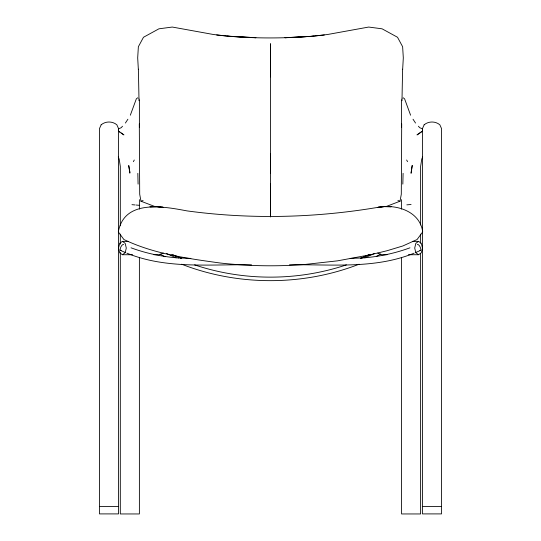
<?xml version="1.0" encoding="UTF-8"?>
<svg xmlns="http://www.w3.org/2000/svg" width="541" height="541" viewBox="0 0 541 541"><rect width="100%" height="100%" fill="white"/><g stroke="black" fill="none" stroke-linecap="round" stroke-linejoin="round"><path stroke-width="0.81" d="M270.507 183.487L270.507 216.988L270.5 43.72L270.507 76.869M270.507 173.647L270.507 153.739M401.692 123.869L401.3 194.233L400.036 201.198L385.719 206.696M402.024 100.694L402.064 98.225M402.835 184.116L403.092 173.343M402.66 69.363L403.309 57.86L402.632 46.722L397.527 37.268L382.074 28.815L368.705 27.05L327.494 34.516L311.156 36.375L285.087 37.708L311.156 36.375L324.316 35.003M422.649 156.904L421.737 159.196L420.621 166.405L420.621 224.961M133.377 161.671L134.276 160.001M127.906 119.23L125.384 123.044M130.327 115.219L136.332 98.854L137.678 97.799M122.53 126.215L121.225 127.676L118.465 128.9M128.528 241.374L122.422 241.374L119.683 243.328L118.547 248.049L119.683 252.775L122.422 254.73L132.592 254.73M122.422 254.73L125.16 252.775L126.296 248.049L125.16 243.328L122.422 241.374M418.578 241.374L415.84 243.328L414.704 248.049L415.84 252.775L418.578 254.73L421.317 252.775L422.453 248.049L421.317 243.328L418.578 241.374L412.472 241.374M422.48 131.199L417.003 134.905L422.447 131.098M376.374 256.387L380.675 254.128M364.83 257.847L374.602 253.398M359.123 264.204C302.744 286.135 237.993 286.135 181.62 264.204M414.122 253.154C374.636 269.344 330.957 264.123 289.469 264.84M415.549 252.552L420.553 250.429M163.24 253.053L159.196 254.73L153.975 254.73M360.725 258.206L369.943 254.398M360.746 258.199L369.28 254.662M409.97 247.805C394.761 253.431 378.761 256.738 362.598 257.962M346.396 264.874C297.564 281.225 243.436 281.225 194.604 264.874M139.308 123.869L139.7 194.233L140.964 201.198L143.108 200.522M378.883 207.183C315.545 217.976 250.591 219.551 186.902 210.875C163.409 206.439 124.268 199.074 118.303 231.927L123.923 239.535C153.901 253.918 187.45 258.49 220.079 263A449.503 442.301 0 0 0 287.339 265.475L304.15 264.549L337.618 260.83L370.713 254.696L386.903 250.767L402.856 245.966L417.077 239.535L422.697 231.927C420.093 211.294 396.283 203.869 378.267 207.298L384.637 206.588L391.075 206.75L384.056 206.621L384.637 206.588L377.55 207.413M406.839 204.856L411.079 204.484M313.577 36.112L299.444 37.133C271.859 38.6 244.14 38.147 216.684 35.003M350.162 258.395L362.72 257.956M387.025 254.73L381.804 254.73L377.76 253.053M408.408 254.73L418.578 254.73M251.531 264.84C210.043 264.123 166.364 269.344 126.878 253.154M99.463 506.41L118.547 506.41M422.453 506.41L441.537 506.41M178.28 257.956L190.838 258.395M227.423 36.112L255.913 37.708L229.844 36.375L213.506 34.516L172.295 27.05L158.926 28.815L143.473 37.268L138.368 46.722L137.691 57.86L138.34 69.363M131.97 204.667L135.149 204.951M136.21 205.039L139.389 205.323M178.402 257.962C162.239 256.738 146.239 253.431 131.03 247.805M163.45 207.413L162.117 207.183M397.892 200.522L400.036 201.198M140.964 201.198L155.281 206.696M171.727 254.439L181.62 258.287M173.154 254.987L181.607 258.287M120.447 250.429L125.451 252.552M422.467 128.9L419.708 127.676L418.396 126.215M166.398 253.398L176.17 257.847M160.068 254.128L165.079 256.759M118.486 131.098L123.923 134.905L121.191 133.052M118.452 131.199L119.818 132.126M403.255 97.799L404.6 98.854L410.599 115.219M415.542 123.044L413.02 119.23M406.649 160.001L407.556 161.671M118.283 156.904L119.189 159.196L120.312 166.405L120.312 225.793M137.833 173.343L138.09 184.116M138.936 98.225L138.976 100.694M420.621 234.118L420.621 243.281M420.621 253.283L420.621 513.95L401.537 513.95L401.537 257.489M401.537 99.727L401.537 127.453M401.537 199.636L401.537 209.137M139.389 99.727L139.389 127.453M139.389 199.636L139.389 209.137M139.389 257.489L139.389 513.95L120.312 513.95L120.312 252.437M120.312 234.118L120.312 244.113M417.341 244.674A3.334 1.312 64.7 0 1 420.256 247.271A3.334 1.312 64.7 0 1 419.87 250.578M121.13 250.578A3.334 1.312 -64.7 0 1 120.744 247.271A3.334 1.312 -64.7 0 1 123.659 244.674M402.044 98.11A246.229 10.976 -89.5 0 1 402.639 69.194M138.361 69.194A246.229 10.976 89.5 0 1 138.956 98.11M412.201 165.505L411.079 173.14L412.201 165.505M101.167 124.788L99.463 128.589L99.463 513.903L118.547 513.903L118.547 128.589L116.842 124.788C112.413 121.076 105.59 121.076 101.167 124.788M424.158 124.788L422.453 128.589L422.453 513.903L441.537 513.903L441.537 128.589L439.833 124.788C435.41 121.076 428.587 121.076 424.158 124.788M151.122 206.716L149.925 206.75L156.944 206.621L162.733 207.298L156.363 206.588L156.944 206.621L151.122 206.716M129.847 172.004L128.731 165.505L129.847 173.14L129.847 172.004"/></g></svg>
